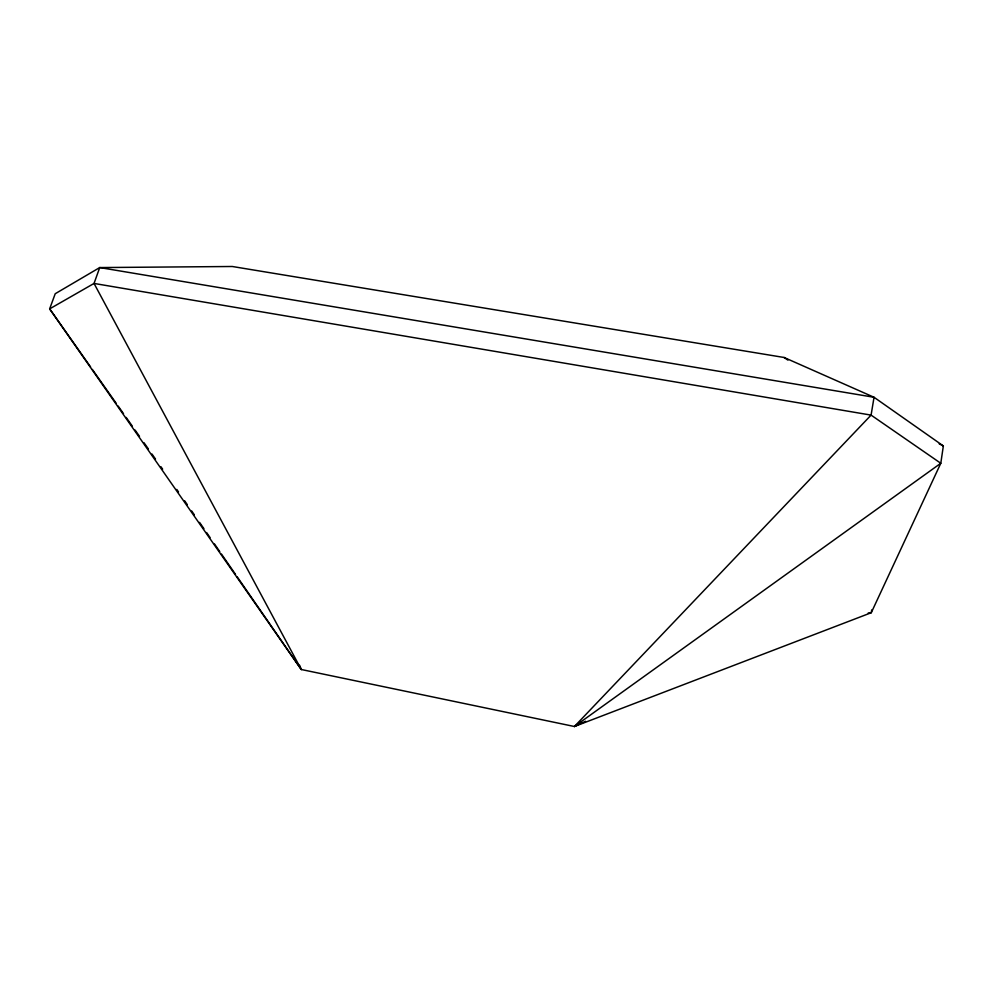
<?xml version="1.0" encoding="UTF-8"?>
<svg xmlns="http://www.w3.org/2000/svg" width="993" height="993" viewBox="0 0 993 993"><rect width="100%" height="100%" fill="white"/><g stroke="black" fill="none" stroke-linecap="round" stroke-linejoin="round"><path stroke-width="1.49" d="M943.35 445.944L940.793 463.272L871.271 612.706L574.413 726.504L301.276 669.505L49.65 308.885L55.223 293.729L99.734 267.564L232.312 266.496L784.098 357.48L874.039 397.274L943.35 445.944L939.204 443.846M871.705 609.925L871.271 612.706L868.205 613.016M585.585 721.266L574.413 726.504L871.084 415.111L874.039 397.274L99.734 267.564L94.037 283.439L49.65 308.885L90.574 366.938M574.413 726.504L940.793 463.272L871.084 415.111L94.037 283.439L301.276 669.505L237.265 576.921M784.098 357.48L787.908 360.111M92.349 369.458L116.38 403.543M118.155 406.063L123.492 413.634M126.161 417.42L132.392 426.258M135.06 430.043L139.504 436.349M143.948 442.667L148.404 448.973M151.966 454.024L155.516 459.076M160.854 466.648L162.641 469.168M176.766 489.412L178.517 491.945M184.661 500.832L187.292 504.63M191.674 510.973L194.305 514.771M199.568 522.392L203.95 528.723M206.581 532.533L210.094 537.61M214.476 543.953L219.738 551.562M221.489 554.094L235.515 574.388M299.551 665.186L301.276 669.505"/></g></svg>
